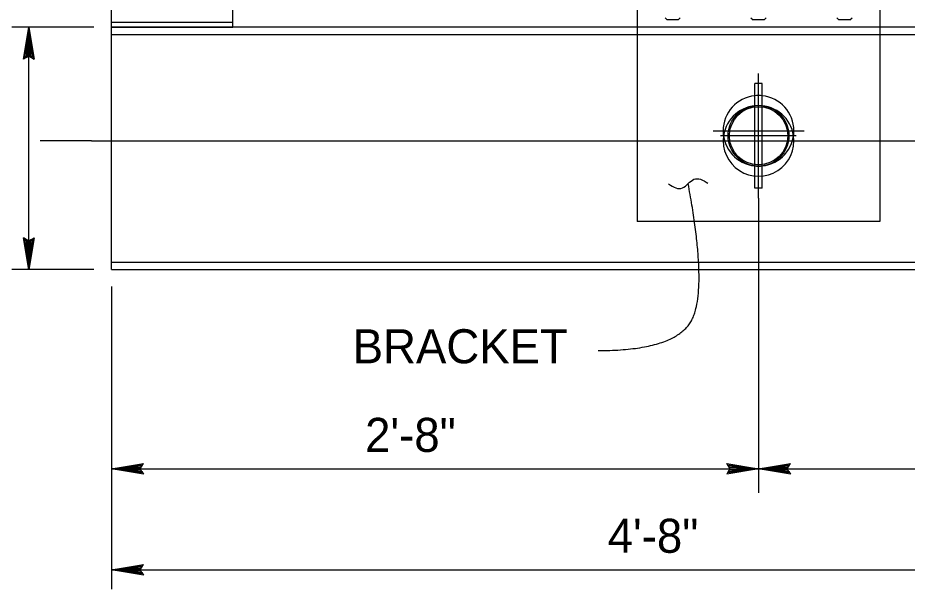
# Model space of a CAD drawing. Extents: x 0 to 2.83, y 0 to 1.83.
# Drawn here: x 1.6612 to 1.9667, y 0.4176 to 0.6141 of the extents above; entities that cross this region are included whole.
import ezdxf

# ---------------------------------------------------------------- set-up
doc = ezdxf.new("R2010")
doc.units = 0
for name, color, linetype in [('220 Structural Steel', 7, 'Continuous'), ('str_Center-Line-A', 7, 'Continuous'), ('str_Dimensions-A', 7, 'Continuous'), ('str_Misc-Steel-A', 7, 'Continuous'), ('str_Misc-Steel-B', 7, 'Continuous'), ('str_Misc-Steel-D', 7, 'Continuous'), ('str_Misc-Steel-E', 7, 'Continuous'), ('str_Non-Metallic-Components-A', 7, 'Continuous'), ('str_Text-A', 7, 'Continuous')]:
    doc.layers.add(name, color=color, linetype=linetype)

msp = doc.modelspace()

# ---------------------------------------------------------------- linework, layer by layer
at = {"layer": '220 Structural Steel'}
for p, q in [((1.91436, 0.56314), (1.91436, 0.58386)), ((1.91697, 0.56314), (1.91697, 0.58386))]:
    msp.add_line(p, q, dxfattribs=at)
at = {"layer": 'str_Center-Line-A'}
for p, q in [((1.91567, 0.55208), (1.91567, 0.59493)), ((1.90004, 0.57521), (1.93129, 0.57521)), ((1.6865, 0.57174), (2.08927, 0.57174)), ((1.9286, 0.5735), (1.90266, 0.5735))]:
    msp.add_line(p, q, dxfattribs=at)
at = {"layer": 'str_Dimensions-A'}
for p, q in [((1.6873, 0.61082), (1.65918, 0.61082)), ((1.66321, 0.59988), (1.66503, 0.61082)), ((1.66366, 0.60016), (1.66503, 0.61082)), ((1.66503, 0.61082), (1.66412, 0.60044)), ((1.66503, 0.61082), (1.66458, 0.60072)), ((1.66503, 0.5275), (1.66503, 0.61082)), ((1.66503, 0.601), (1.66503, 0.61082)), ((1.66503, 0.61082), (1.66686, 0.59988)), ((1.66594, 0.60044), (1.66503, 0.61082)), ((1.66549, 0.60072), (1.66503, 0.61082)), ((1.66503, 0.61082), (1.6664, 0.60016)), ((1.66412, 0.60044), (1.66321, 0.59988)), ((1.66412, 0.60044), (1.66503, 0.601)), ((1.66503, 0.601), (1.66594, 0.60044)), ((1.66594, 0.60044), (1.66686, 0.59988)), ((1.6865, 0.57174), (1.66887, 0.57174)), ((1.91567, 0.55208), (1.91567, 0.45079)), ((1.66412, 0.53787), (1.6632, 0.53844)), ((1.66503, 0.5275), (1.6632, 0.53844)), ((1.66503, 0.5275), (1.66366, 0.53816)), ((1.66412, 0.53787), (1.66503, 0.5275)), ((1.66503, 0.53731), (1.66412, 0.53787)), ((1.66686, 0.53844), (1.66503, 0.5275)), ((1.6664, 0.53816), (1.66503, 0.5275)), ((1.66503, 0.5275), (1.66594, 0.53787)), ((1.66594, 0.53787), (1.66503, 0.53731)), ((1.66594, 0.53787), (1.66686, 0.53844)), ((1.66457, 0.53759), (1.66503, 0.5275)), ((1.66503, 0.5275), (1.66549, 0.53759)), ((1.66503, 0.53731), (1.66503, 0.5275)), ((1.6873, 0.5275), (1.65918, 0.5275)), ((1.69344, 0.52165), (1.69344, 0.41762)), ((1.69344, 0.45898), (1.70438, 0.4608)), ((1.69344, 0.45898), (1.7041, 0.46035)), ((1.70382, 0.45989), (1.69344, 0.45898)), ((1.70354, 0.45943), (1.69344, 0.45898)), ((1.69344, 0.45898), (1.91567, 0.45898)), ((1.70326, 0.45898), (1.69344, 0.45898)), ((1.70438, 0.45715), (1.69344, 0.45898)), ((1.69344, 0.45898), (1.70382, 0.45806)), ((1.7041, 0.45761), (1.69344, 0.45898)), ((1.69344, 0.45898), (1.70354, 0.45852)), ((1.70326, 0.45898), (1.70382, 0.45989)), ((1.70382, 0.45806), (1.70326, 0.45898)), ((1.70382, 0.45989), (1.70438, 0.4608)), ((1.90529, 0.45989), (1.90473, 0.4608)), ((1.90473, 0.4608), (1.91567, 0.45898)), ((1.91567, 0.45898), (1.90473, 0.45715)), ((1.90501, 0.46035), (1.91567, 0.45898)), ((1.91567, 0.45898), (1.90501, 0.45761)), ((1.91567, 0.45898), (1.90529, 0.45989)), ((1.90529, 0.45989), (1.90585, 0.45898)), ((1.90529, 0.45806), (1.91567, 0.45898)), ((1.90585, 0.45898), (1.90529, 0.45806)), ((1.91567, 0.45898), (1.90557, 0.45943)), ((1.90557, 0.45852), (1.91567, 0.45898)), ((1.90585, 0.45898), (1.91567, 0.45898)), ((1.91567, 0.45898), (1.9266, 0.4608)), ((1.91567, 0.45898), (1.92632, 0.46035)), ((1.92604, 0.45989), (1.91567, 0.45898)), ((1.92576, 0.45943), (1.91567, 0.45898)), ((1.92548, 0.45898), (1.91567, 0.45898)), ((1.9266, 0.45715), (1.91567, 0.45898)), ((1.91567, 0.45898), (1.92604, 0.45806)), ((1.92632, 0.45761), (1.91567, 0.45898)), ((1.91567, 0.45898), (1.92576, 0.45852)), ((1.92548, 0.45898), (1.92604, 0.45989)), ((1.92604, 0.45806), (1.92548, 0.45898)), ((1.92604, 0.45989), (1.9266, 0.4608)), ((1.70382, 0.45806), (1.70438, 0.45715)), ((1.90529, 0.45806), (1.90473, 0.45715)), ((1.92604, 0.45806), (1.9266, 0.45715)), ((1.69344, 0.42429), (1.70438, 0.42612)), ((1.69344, 0.42429), (1.7041, 0.42566)), ((1.70382, 0.42521), (1.69344, 0.42429)), ((1.70354, 0.42475), (1.69344, 0.42429)), ((1.70326, 0.42429), (1.70382, 0.42521)), ((1.70382, 0.42521), (1.70438, 0.42612)), ((1.69344, 0.42429), (2.08233, 0.42429)), ((1.70326, 0.42429), (1.69344, 0.42429)), ((1.70438, 0.42247), (1.69344, 0.42429)), ((1.69344, 0.42429), (1.70382, 0.42338)), ((1.7041, 0.42292), (1.69344, 0.42429)), ((1.69344, 0.42429), (1.70354, 0.42384)), ((1.70382, 0.42338), (1.70326, 0.42429)), ((1.70382, 0.42338), (1.70438, 0.42247))]:
    msp.add_line(p, q, dxfattribs=at)
at = {"layer": 'str_Misc-Steel-A'}
for p, q in [((1.88356, 0.61407), (1.88428, 0.61336)), ((1.88805, 0.61336), (1.88428, 0.61336)), ((1.88805, 0.61336), (1.88877, 0.61407)), ((1.91308, 0.61407), (1.91379, 0.61336)), ((1.91757, 0.61336), (1.91379, 0.61336)), ((1.91757, 0.61336), (1.91828, 0.61407)), ((1.94259, 0.61407), (1.9433, 0.61336)), ((1.94708, 0.61336), (1.9433, 0.61336)), ((1.94708, 0.61336), (1.94779, 0.61407))]:
    msp.add_line(p, q, dxfattribs=at)
at = {"layer": 'str_Misc-Steel-B'}
for p, q in [((1.874, 0.62734), (1.874, 0.54401)), ((1.95733, 0.62734), (1.95733, 0.54401)), ((1.95733, 0.54401), (1.874, 0.54401))]:
    msp.add_line(p, q, dxfattribs=at)
for start, end in [(96.1507, 263.8493), (83.8493, 96.1507), (276.1507, 83.8493), (263.8493, 276.1507)]:
    msp.add_arc((1.91567, 0.57521), 0.01215, start, end, dxfattribs=at)
at = {"layer": 'str_Misc-Steel-D'}
for p, q in [((1.91697, 0.59143), (1.91436, 0.59143)), ((1.91436, 0.58386), (1.91436, 0.59143)), ((1.91697, 0.58386), (1.91697, 0.59143)), ((1.91436, 0.55552), (1.91436, 0.56314)), ((1.91697, 0.55552), (1.91697, 0.56314)), ((1.91697, 0.55552), (1.91436, 0.55552))]:
    msp.add_line(p, q, dxfattribs=at)
for radius in [0.01044, 0.01001]:
    msp.add_circle((1.91567, 0.5735), radius, dxfattribs=at)
at = {"layer": 'str_Misc-Steel-E'}
for p, q in [((1.69344, 0.5275), (1.69344, 0.61082)), ((1.874, 0.61082), (1.69344, 0.61082)), ((2.08233, 0.60821), (1.69344, 0.60821)), ((1.95733, 0.61082), (1.874, 0.61082)), ((2.08233, 0.61082), (1.95733, 0.61082)), ((1.69344, 0.5301), (2.08233, 0.5301)), ((1.69344, 0.5275), (2.08233, 0.5275))]:
    msp.add_line(p, q, dxfattribs=at)
for start, end in [(8.2133, 171.7867), (171.7867, 8.2133)]:
    msp.add_arc((1.91567, 0.57174), 0.01215, start, end, dxfattribs=at)
at = {"layer": 'str_Non-Metallic-Components-A'}
for p, q in [((1.69344, 0.61082), (1.69344, 0.6247)), ((1.73511, 0.61082), (1.73511, 0.6247)), ((1.69344, 0.61255), (1.73511, 0.61255)), ((1.69344, 0.61082), (1.73511, 0.61082))]:
    msp.add_line(p, q, dxfattribs=at)
at = {"layer": 'str_Text-A'}
for p, q in [((1.69344, 0.52165), (1.69344, 0.48267)), ((1.91567, 0.45898), (2.08233, 0.45898))]:
    msp.add_line(p, q, dxfattribs=at)
for points, degree in [([(1.88475, 0.55694), (1.88648, 0.55575), (1.88977, 0.55425), (1.89325, 0.55988), (1.89655, 0.55838), (1.89828, 0.55719)], 3), ([(1.86058, 0.49967), (1.8873, 0.49967), (1.89826, 0.52077), (1.89151, 0.55706)], 2)]:
    msp.add_open_spline(points, degree=degree, dxfattribs=at)

# ---------------------------------------------------------------- texts
at = {"layer": 'str_Dimensions-A'}
for s, p in [('2\'-8"', (1.78053, 0.46483)), ('4\'-8"', (1.86386, 0.43014))]:
    msp.add_text(s, height=0.0117, dxfattribs=at).set_placement(p)
at = {"layer": 'str_Text-A'}
msp.add_text('BRACKET', height=0.0117, dxfattribs=at).set_placement((1.77627, 0.49529))

doc.saveas('drawing.dxf')
